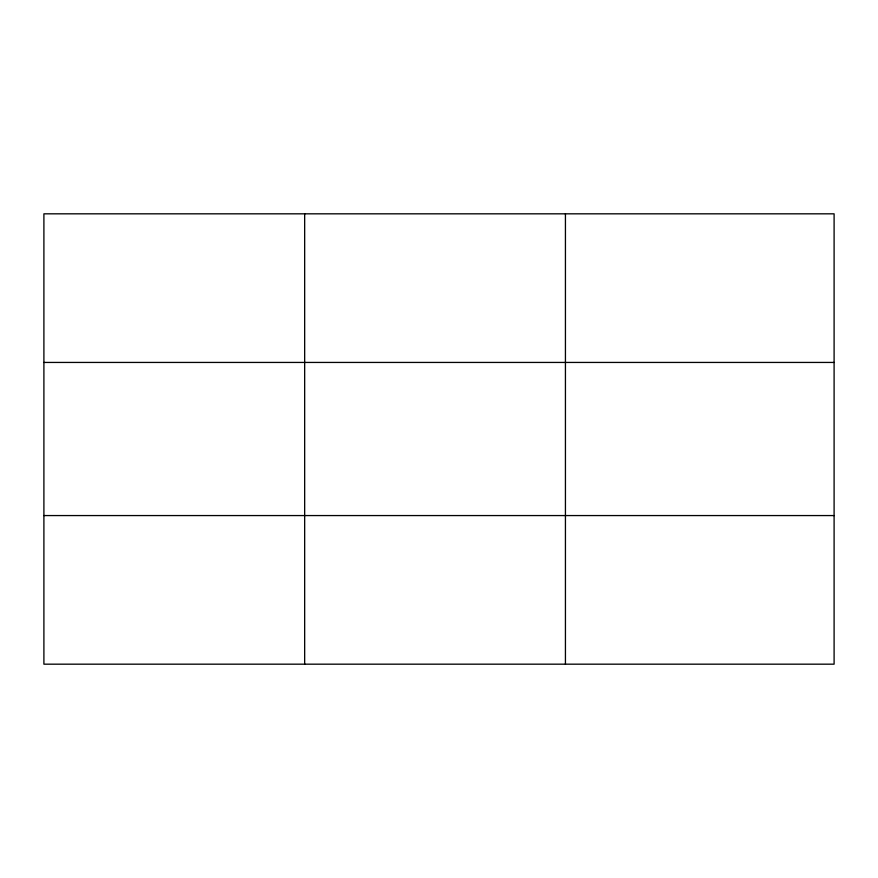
<?xml version="1.0" encoding="UTF-8"?>
<svg xmlns="http://www.w3.org/2000/svg" width="878" height="878" viewBox="0 0 878 878"><rect width="100%" height="100%" fill="white"/><g stroke="black" fill="none" stroke-linecap="round" stroke-linejoin="round"><path stroke-width="1.32" d="M304.666 213.826L304.666 664.174M565.432 213.826L565.432 664.174M834.1 515.562L834.1 664.174L43.9 664.174L43.9 213.826L834.1 213.826L834.1 515.562L43.9 515.562M43.9 362.438L834.1 362.438"/></g></svg>
